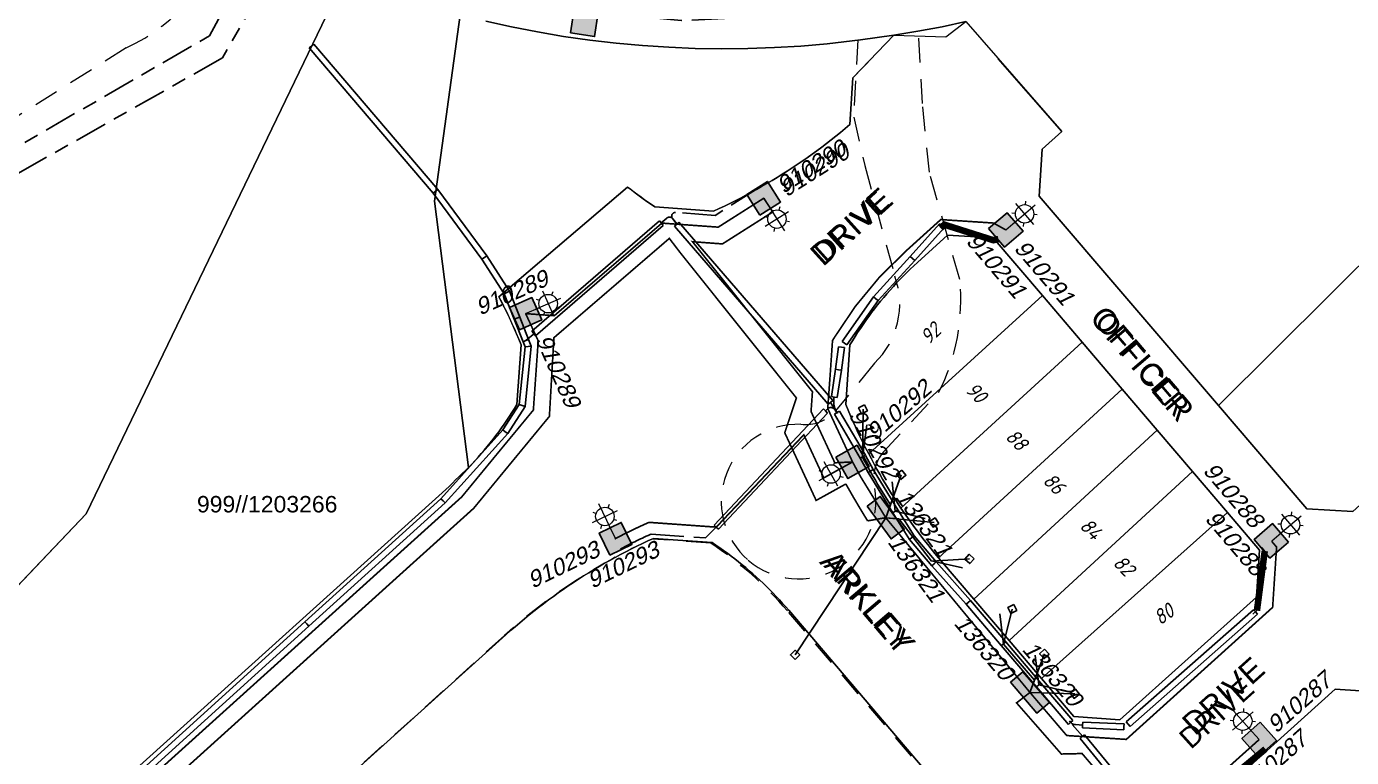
# Model space of a CAD drawing. Header units: metres. Extents: x 296308 to 298462, y 6229542 to 6231092.
# Drawn here: x 297348.8 to 297510, y 6230364.2 to 6230453.2 of the extents above; entities that cross this region are included whole.
import ezdxf
from ezdxf.enums import TextEntityAlignment as Align

# ---------------------------------------------------------------- set-up
doc = ezdxf.new("R2010")
doc.units = ezdxf.units.M
for name, pattern in [('Cable Exist UG', [8.2, 4, -1.2, 1.8, -1.2]), ('Dash', [5, 3, -2]), ('IECLCENT', [15.5, 9.5, -2, 2, -2])]:
    doc.linetypes.add(name, pattern=pattern)
doc.layers.get('0').update_dxf_attribs({"color": 6})
for name, color, linetype, lineweight in [('Cadastre Developer_SP_EXT', 9, 'Continuous', 5), ('Cadastre Land Parcels_SP_EXT', 9, 'Continuous', 5), ('Cadastre Roads_SP_EXT', 94, 'Continuous', 15)]:
    doc.layers.add(name, color=color, linetype=linetype, lineweight=lineweight)
for name, color, linetype in [('Duct_SP_EXT', 7, 'Continuous'), ('Equip_SP_SL_EXT', 7, 'Continuous'), ('Mains_HV_EXT', 7, 'Continuous'), ('Mains_LV_EXT', 7, 'Continuous'), ('Mains_LV_SL_EXT', 7, 'Continuous'), ('Notes_LV_MISC', 7, 'Continuous'), ('Notes_SP_MISC', 7, 'Continuous'), ('Services_SP_EXT', 7, 'Continuous'), ('SupportsUG_SP_LV_EXT', 7, 'Continuous'), ('SupportsUG_SP_LV_SL_EXT', 7, 'Continuous'), ('Trench_SP_EXT', 7, 'Continuous')]:
    doc.layers.add(name, color=color, linetype=linetype)
doc.styles.add('COLUMN_LABEL', font='arial.ttf')
doc.styles.add('iecARIAL', font='arial.ttf', dxfattribs={"height": 2})
doc.styles.add('ieISOCP', font='isocp.shx')
doc.styles.add('POLE_LABEL', font='arial.ttf')
doc.styles.get("Standard").update_dxf_attribs({"font": 'arial.ttf'})

# ---------------------------------------------------------------- blocks, each defined once
blk = doc.blocks.new('COLUMN_EXT')
blk.add_hatch(color=256).paths.add_polyline_path([(-1.49, 1.48), (-1.49, -1.49), (1.48, -1.49), (1.48, 1.48)])
blk.add_lwpolyline([(-1.49, -1.49), (1.48, -1.49), (1.48, 1.48), (-1.49, 1.48)], close=True)
at = {"style": 'COLUMN_LABEL', "oblique": 15, "flags": 8}
blk.add_attdef('ASSET_NUM', text='', height=2, dxfattribs=at).set_placement((2, 2), align=Align.BOTTOM_LEFT)
at = {"flags": 9}
for tag, style, p in [('STRUCTURE_PLANT_NUMBER', 'POLE_LABEL', (1.81, 0.03)), ('STREET_CODE', 'COLUMN_LABEL', (1.81, -0.2))]:
    blk.add_attdef(tag, text='', height=0.2, dxfattribs=dict(at, style=style)).set_placement(p, align=Align.MIDDLE_LEFT)
for tag, p in [('COLUMN_TYPE', (1.81, -0.4)), ('OWNED_BY', (1.81, -0.6)), ('STATE', (1.81, -0.8)), ('USAGE', (1.81, -1)), ('STREETNAME', (1.81, -1.6)), ('LEGEND', (1.81, -1.2)), ('LOCATION', (1.81, -1.4)), ('SUBURB', (1.81, -1.8)), ('NOTES', (1.81, -2))]:
    blk.add_attdef(tag, text='', height=0.2, dxfattribs=at).set_placement(p, align=Align.MIDDLE_LEFT)
at = {"flags": 1}
blk.add_attdef('Z', (1.81, -2.35), '', height=0.2, dxfattribs=at)
blk = doc.blocks.new('PILLAR_EXT')
blk.add_hatch(color=256).paths.add_polyline_path([(-2.475, 0.99), (-2.475, -0.99), (2.475, -0.99), (2.475, 0.99)])
blk.add_lwpolyline([(-2.475, -0.99), (2.475, -0.99), (2.475, 0.99), (-2.475, 0.99)], close=True)
at = {"style": 'iecARIAL', "oblique": 15, "flags": 8}
blk.add_attdef('ASSET_NUM', text='', height=2, dxfattribs=at).set_placement((1.5, 3.5), align=Align.BOTTOM_LEFT)
for tag, p, flags in [('OWNED_BY', (0, -0.2), 9), ('STATE', (0, -0.4), 9), ('SUPPORT_TYPE', (0, -0.6), 9), ('STREETNAME', (0, -1.8), 9), ('USAGE', (0, -0.8), 9), ('LEGEND', (0, -1), 9), ('LOCATION', (0, -1.2), 9), ('NOTES', (0, -1.4), 9), ('PARENT', (0, -1.6), 9), ('SUBURB', (0, -2), 1)]:
    blk.add_attdef(tag, p, '', height=0.2, dxfattribs=dict(flags=flags))
blk = doc.blocks.new('*U169')
at = {"lineweight": 15}
for p, q in [((-1.46, 5.46), (-1.06, 5.06)), ((0, 1.75), (0, 6.25)), ((1.46, 5.46), (1.06, 5.06)), ((-2.25, 4), (2.25, 4)), ((-1.46, 2.54), (-1.06, 2.94)), ((0, 0), (0, 2.5)), ((1.46, 2.54), (1.06, 2.94))]:
    blk.add_line(p, q, dxfattribs=at)
blk.add_circle((0, 4), 1.5, dxfattribs=at)
at = {"style": 'iecARIAL', "oblique": 15, "flags": 9}
blk.add_attdef('ASSET_NUM', text='', height=2, dxfattribs=at).set_placement((1.5, 1.5), align=Align.BOTTOM_RIGHT)
for tag, p, height, flags in [('OPERATING_VOLTAGE', (0.98, -1.65), 0.2, 9), ('ORIENTATION', (0.98, -1.85), 0.2, 9), ('OWNED_BY', (0.98, -2.05), 0.2, 9), ('STATE', (0.98, -2.25), 0.2, 9), ('CONSTRUCTED_VOLTAGE', (0.98, -0.65), 0.2, 9), ('CONTROL_TYPE', (0.98, -0.85), 0.2, 9), ('LANTERN_PURPOSE', (0.98, -1.05), 0.2, 9), ('LANTERN_TYPE', (0.98, -1.25), 0.2, 9), ('NO_PHASES', (0.98, -1.45), 0.2, 9), ('LNUMBER', (2.18, -3.25), 2.5, 8), ('USAGE', (0.98, -2.45), 0.2, 9), ('CEXIST', (0.98, -2.65), 0.2, 9), ('CNEW', (0.98, -2.85), 0.2, 9), ('CNUMBER', (0.98, -3.05), 0.2, 9), ('CREMOVE', (0.98, -3.25), 0.2, 9), ('CREPLACE', (0.98, -3.45), 0.2, 9), ('LKINGHEIGHT', (0.98, -3.65), 0.2, 9), ('LBRACKET', (0.98, -3.85), 0.2, 9), ('LBRACKETVOCAB', (0.98, -4.05), 0.2, 9), ('LCATEGORY', (0.98, -4.25), 0.2, 9), ('LCHARGE1', (0.98, -4.45), 0.2, 9), ('LCHARGE1PERCENT', (0.98, -4.65), 0.2, 9), ('LCHARGE2', (0.98, -4.85), 0.2, 9), ('LCHARGE2PERCENT', (0.98, -5.05), 0.2, 9), ('LCHARGE3', (0.98, -5.25), 0.2, 9), ('LCHARGE3PERCENT', (0.98, -5.45), 0.2, 9), ('LEXIST', (0.98, -5.65), 0.2, 9), ('LLAMP', (0.98, -5.85), 0.2, 9), ('LLAMPVOCAB', (0.98, -6.05), 0.2, 9), ('LMAST', (0.98, -6.25), 0.2, 9), ('LMASTVOCAB', (0.98, -6.45), 0.2, 9), ('LNEW', (0.98, -6.65), 0.2, 9), ('LANTNUMBER', (0.98, -6.85), 0.2, 9), ('LOUTREACH', (0.98, -7.25), 0.2, 9), ('LOUTREACHVOCAB', (0.98, -7.45), 0.2, 9), ('LRATECODE', (0.98, -7.65), 0.2, 9), ('LREMOVE', (0.98, -7.85), 0.2, 9), ('LREPLACE', (0.98, -8.05), 0.2, 9), ('LTYPE', (0.98, -8.25), 0.2, 9), ('LTYPEVOCAB', (0.98, -8.45), 0.2, 9), ('LEGEND', (0.98, -8.65), 0.2, 9), ('STREETNAME', (0.98, -9.25), 0.2, 9), ('SUBURB', (0.98, -9.45), 0.2, 1), ('LOCATION', (0.98, -8.85), 0.2, 9), ('NOTES', (0.98, -9.05), 0.2, 9)]:
    blk.add_attdef(tag, p, '', height=height, dxfattribs=dict(flags=flags))
blk = doc.blocks.new('CCP_EXT')
at = {"flags": 9}
for tag, p in [('LIFE_SUPPORT', (0, -1.6)), ('STATE', (0, -1.8)), ('NOTES', (0, -2))]:
    blk.add_attdef(tag, text='', height=0.2, dxfattribs=at).set_placement(p, align=Align.MIDDLE_LEFT)
blk.add_wipeout([(0, 0.57), (0.57, 0), (0, -0.57), (-0.57, 0)])
blk.add_lwpolyline([(-0.57, 0), (0, 0.57), (0.57, 0), (0, -0.57), (-0.57, 0)])
at = {"flags": 1}
blk.add_attdef('Z', (0, 0), '', height=0.2, dxfattribs=at)
at = {"flags": 9}
for tag, p in [('CCP_TYPE', (0, 0)), ('CONSTRUCTED_VOLTAGE', (0, -0.2)), ('OPERATING_VOLTAGE', (0, -0.6)), ('ORIENTATION', (0, -0.8)), ('OWNED_BY', (0, -1)), ('NO_PHASES', (0, -0.4)), ('USAGE', (0, -1.2)), ('LEGEND', (0, -1.4))]:
    blk.add_attdef(tag, text='', height=0.2, dxfattribs=at).set_placement(p, align=Align.MIDDLE_LEFT)

msp = doc.modelspace()

# ---------------------------------------------------------------- linework, layer by layer
at = {"layer": 'Cadastre Developer_SP_EXT', "linetype": 'Dash'}
for points in [[(297373.43, 6230465.58, -0.223604), (297360.91, 6230450.55)], [(297454.41, 6230422.77, -0.297754), (297451.92, 6230412.19)], [(297459.72, 6230408.62, 0.145901), (297462.3, 6230422.4)], [(297447.19, 6230406.4, -0.249746), (297442.97, 6230404.77)], [(297442.97, 6230404.77, 0.70872), (297436.59, 6230388.23)], [(297451.94, 6230397.09, -0.227151), (297453.02, 6230401.41)], [(297436.59, 6230388.23, 0.70797), (297451.94, 6230397.09)]]:
    msp.add_lwpolyline(points, format="xyb", dxfattribs=at)
for points in [[(297462.3, 6230422.4), (297458.61, 6230435.43), (297457.79, 6230443.77), (297457.26, 6230452.62)], [(297360.91, 6230450.55), (297339.23, 6230436.91)], [(297449.9, 6230451.53), (297449.41, 6230442.12), (297450.75, 6230436.25), (297454.41, 6230422.77)], [(297453.02, 6230401.41), (297459.72, 6230408.62)]]:
    msp.add_lwpolyline(points, dxfattribs=at)
at = {"layer": 'Cadastre Land Parcels_SP_EXT', "linetype": 'Continuous'}
for points in [[(297463.05, 6230453.75), (297474.74, 6230440.4), (297472.35, 6230438.24), (297471.98, 6230432.52), (297493.79, 6230407.05), (297589.03, 6230501.79)], [(297249.89, 6230481.75), (297289.4, 6230399.05), (297310.18, 6230379.23), (297326.91, 6230363.28), (297356.02, 6230393.86), (297387.45, 6230459.06)], [(297401.54, 6230454.56), (297398.41, 6230431.93), (297402.57, 6230399.52), (297402.96, 6230399.93), (297403.35, 6230400.35), (297403.73, 6230400.77), (297404.1, 6230401.2), (297404.47, 6230401.64), (297404.83, 6230402.07), (297405.19, 6230402.52), (297405.54, 6230402.97), (297405.89, 6230403.42), (297406.23, 6230403.87), (297406.56, 6230404.33), (297406.89, 6230404.8), (297407.21, 6230405.27), (297407.53, 6230405.74), (297407.84, 6230406.22), (297408.14, 6230406.7), (297408.44, 6230407.19), (297408.95, 6230414.45), (297408.68, 6230415.11), (297408.4, 6230415.77), (297408.11, 6230416.42), (297407.82, 6230417.07), (297407.52, 6230417.72), (297407.22, 6230418.36), (297406.9, 6230419), (297406.58, 6230419.64), (297406.26, 6230420.27), (297421.91, 6230433.63), (297422.37, 6230433.27), (297422.84, 6230432.91), (297423.31, 6230432.56), (297423.78, 6230432.21), (297424.26, 6230431.87), (297424.74, 6230431.54), (297425.23, 6230431.21), (297432.37, 6230430.7), (297433.03, 6230431.01), (297433.69, 6230431.32), (297434.35, 6230431.63), (297435, 6230431.96), (297435.65, 6230432.29), (297436.29, 6230432.63), (297436.94, 6230432.97), (297437.58, 6230433.32), (297438.21, 6230433.68), (297438.84, 6230434.04), (297439.47, 6230434.42), (297440.1, 6230434.79), (297440.72, 6230435.18), (297441.33, 6230435.57), (297441.94, 6230435.97), (297442.55, 6230436.37), (297443.15, 6230436.78), (297443.75, 6230437.2), (297444.35, 6230437.62), (297444.94, 6230438.05), (297445.52, 6230438.48), (297446.1, 6230438.92), (297446.68, 6230439.37), (297447.25, 6230439.82), (297447.82, 6230440.28), (297448.38, 6230440.75), (297448.94, 6230441.22), (297449.32, 6230446.92), (297454.29, 6230452.09), (297450.24, 6230451.52), (297446.17, 6230451.05), (297442.97, 6230450.78), (297439.76, 6230450.59), (297436.55, 6230450.48), (297433.33, 6230450.45), (297433.33, 6230450.45), (297430.12, 6230450.5), (297426.91, 6230450.63), (297423.7, 6230450.84), (297420.5, 6230451.13), (297417.3, 6230451.51), (297414.12, 6230451.96), (297410.95, 6230452.49), (297407.8, 6230453.1), (297404.66, 6230453.79)], [(297463.08, 6230356.83), (297441.51, 6230382.14), (297441.14, 6230382.57), (297440.76, 6230382.99), (297440.38, 6230383.41), (297439.99, 6230383.83), (297439.6, 6230384.24), (297439.2, 6230384.64), (297438.8, 6230385.04), (297438.39, 6230385.44), (297437.98, 6230385.82), (297437.56, 6230386.21), (297437.13, 6230386.59), (297436.71, 6230386.96), (297436.27, 6230387.33), (297435.84, 6230387.69), (297435.39, 6230388.05), (297434.95, 6230388.4), (297434.5, 6230388.74), (297434.04, 6230389.08), (297433.58, 6230389.41), (297433.12, 6230389.74), (297432.65, 6230390.06), (297432.18, 6230390.38), (297425.04, 6230390.89), (297424.37, 6230390.58), (297423.7, 6230390.26), (297423.03, 6230389.94), (297422.36, 6230389.61), (297421.7, 6230389.27), (297421.05, 6230388.93), (297420.39, 6230388.58), (297419.74, 6230388.22), (297419.1, 6230387.86), (297418.45, 6230387.49), (297417.82, 6230387.11), (297417.18, 6230386.72), (297416.55, 6230386.33), (297415.93, 6230385.93), (297415.31, 6230385.52), (297414.69, 6230385.11), (297414.08, 6230384.69), (297413.47, 6230384.27), (297412.87, 6230383.84), (297412.27, 6230383.4), (297411.67, 6230382.95), (297411.08, 6230382.5), (297410.5, 6230382.04), (297409.92, 6230381.58), (297409.35, 6230381.11), (297408.78, 6230380.63), (297408.21, 6230380.15), (297407.65, 6230379.67), (297407.1, 6230379.17), (297381.97, 6230356.5)]]:
    msp.add_lwpolyline(points, dxfattribs=at)
for points in [[(297565.94, 6230424.39), (297568.03, 6230432.05), (297570.11, 6230446.25), (297592.11, 6230481.26), (297592.19, 6230499.19), (297589.03, 6230501.79), (297493.79, 6230407.05), (297504.54, 6230394.5), (297510.11, 6230394.15), (297514.41, 6230398.05), (297524.34, 6230387.08), (297519.72, 6230382.91), (297519.41, 6230377.98), (297545.42, 6230373.96), (297565.94, 6230424.39)], [(297400.21, 6230397.22), (297400.59, 6230397.61), (297400.98, 6230398), (297401.37, 6230398.39), (297401.77, 6230398.77), (297402.17, 6230399.15), (297402.57, 6230399.52), (297398.41, 6230431.93), (297401.54, 6230454.56), (297398.98, 6230455.25), (297396.06, 6230456.1), (297393.17, 6230457.02), (297390.3, 6230458), (297387.45, 6230459.06), (297356.02, 6230393.86), (297326.9, 6230363.28), (297361.71, 6230362.49), (297400.21, 6230397.22)], [(297463.05, 6230453.75), (297460.15, 6230453.13), (297457.23, 6230452.57), (297454.29, 6230452.09), (297460.63, 6230451.89), (297463.05, 6230453.75)], [(297472.36, 6230420.44), (297466.39, 6230427.44), (297460.83, 6230427.79), (297457.15, 6230424.44), (297456.72, 6230424.04), (297456.29, 6230423.64), (297455.86, 6230423.23), (297455.45, 6230422.81), (297455.03, 6230422.39), (297454.63, 6230421.96), (297454.23, 6230421.53), (297453.83, 6230421.09), (297453.44, 6230420.64), (297453.06, 6230420.2), (297452.68, 6230419.74), (297452.31, 6230419.28), (297451.95, 6230418.82), (297451.59, 6230418.35), (297451.24, 6230417.88), (297450.89, 6230417.4), (297450.55, 6230416.92), (297450.22, 6230416.43), (297449.89, 6230415.94), (297449.57, 6230415.44), (297449.26, 6230414.94), (297448.95, 6230414.44), (297448.45, 6230407.16), (297448.73, 6230406.48), (297449.02, 6230405.8), (297449.32, 6230405.13), (297449.62, 6230404.46), (297449.93, 6230403.79), (297450.24, 6230403.13), (297450.57, 6230402.47), (297450.9, 6230401.82), (297451.23, 6230401.16), (297472.36, 6230420.44)], [(297477.21, 6230414.75), (297472.36, 6230420.44), (297451.23, 6230401.16), (297451.56, 6230400.55), (297451.89, 6230399.93), (297452.23, 6230399.32), (297452.58, 6230398.72), (297452.93, 6230398.11), (297453.29, 6230397.51), (297453.65, 6230396.92), (297454.02, 6230396.32), (297454.4, 6230395.73), (297454.78, 6230395.15), (297455.16, 6230394.57), (297477.21, 6230414.75)], [(297482.07, 6230409.06), (297477.21, 6230414.75), (297455.16, 6230394.57), (297455.55, 6230394), (297455.94, 6230393.44), (297456.34, 6230392.88), (297456.74, 6230392.32), (297457.15, 6230391.77), (297457.57, 6230391.22), (297457.99, 6230390.67), (297458.41, 6230390.13), (297458.84, 6230389.6), (297459.28, 6230389.06), (297459.72, 6230388.54), (297482.07, 6230409.06)], [(297486.34, 6230404.05), (297482.07, 6230409.06), (297459.72, 6230388.54), (297459.95, 6230388.26), (297464.02, 6230383.5), (297486.34, 6230404.05)], [(297490.61, 6230399.04), (297486.34, 6230404.05), (297464.02, 6230383.5), (297468.32, 6230378.45), (297490.61, 6230399.04)], [(297494.88, 6230394.03), (297490.61, 6230399.04), (297468.32, 6230378.45), (297472.25, 6230373.84), (297494.88, 6230394.03)], [(297498.4, 6230383.73), (297498.79, 6230389.45), (297494.88, 6230394.03), (297472.25, 6230373.84), (297476.19, 6230369.22), (297481.77, 6230368.84), (297498.4, 6230383.73)], [(297517.57, 6230367.43), (297513.53, 6230372.17), (297507.96, 6230372.53), (297491.38, 6230357.57), (297491.01, 6230351.85), (297494.5, 6230347.75), (297517.57, 6230367.43)]]:
    msp.add_lwpolyline(points, close=True, dxfattribs=at)
at = {"layer": 'Cadastre Roads_SP_EXT', "linetype": 'Continuous'}
for points in [[(297404.66, 6230453.79), (297407.8, 6230453.1), (297410.95, 6230452.49), (297414.12, 6230451.96), (297417.3, 6230451.51), (297420.5, 6230451.13), (297423.7, 6230450.84), (297426.91, 6230450.63), (297430.12, 6230450.5), (297433.33, 6230450.45), (297436.55, 6230450.48), (297439.76, 6230450.59), (297442.97, 6230450.78), (297446.17, 6230451.05), (297450.24, 6230451.52), (297454.29, 6230452.09), (297457.23, 6230452.57), (297460.15, 6230453.13), (297463.05, 6230453.75)], [(297510.11, 6230394.15), (297504.54, 6230394.5), (297493.79, 6230407.05), (297471.98, 6230432.52), (297472.35, 6230438.24), (297474.74, 6230440.4), (297467, 6230449.24)], [(297448.95, 6230414.44), (297449.26, 6230414.94), (297449.57, 6230415.44), (297449.89, 6230415.94), (297450.22, 6230416.43), (297450.55, 6230416.92), (297450.89, 6230417.4), (297451.24, 6230417.88), (297451.59, 6230418.35), (297451.95, 6230418.82), (297452.31, 6230419.28), (297452.68, 6230419.74), (297453.06, 6230420.2), (297453.44, 6230420.64), (297453.83, 6230421.09), (297454.23, 6230421.53), (297454.63, 6230421.96), (297455.03, 6230422.39), (297455.45, 6230422.81), (297455.86, 6230423.23), (297456.29, 6230423.64), (297456.72, 6230424.04), (297457.15, 6230424.44), (297460.83, 6230427.79), (297466.39, 6230427.44)], [(297466.39, 6230427.44), (297472.36, 6230420.44), (297477.21, 6230414.75), (297482.07, 6230409.06), (297486.34, 6230404.05), (297490.61, 6230399.04), (297494.88, 6230394.03), (297498.79, 6230389.45)], [(297381.97, 6230356.5), (297407.1, 6230379.17), (297407.65, 6230379.67), (297408.21, 6230380.15), (297408.78, 6230380.63), (297409.35, 6230381.11), (297409.92, 6230381.58), (297410.5, 6230382.04), (297411.08, 6230382.5), (297411.67, 6230382.95), (297412.27, 6230383.4), (297412.87, 6230383.84), (297413.47, 6230384.27), (297414.08, 6230384.69), (297414.69, 6230385.11), (297415.31, 6230385.52), (297415.93, 6230385.93), (297416.55, 6230386.33), (297417.18, 6230386.72), (297417.82, 6230387.11), (297418.45, 6230387.49), (297419.1, 6230387.86), (297419.74, 6230388.22), (297420.39, 6230388.58), (297421.05, 6230388.93), (297421.7, 6230389.27), (297422.36, 6230389.61), (297423.03, 6230389.94), (297423.7, 6230390.26), (297424.37, 6230390.58), (297425.04, 6230390.89)], [(297491.38, 6230357.57), (297507.96, 6230372.53), (297513.53, 6230372.17)], [(297476.19, 6230369.22), (297476.19, 6230369.22)]]:
    msp.add_lwpolyline(points, dxfattribs=at)
for points in [[(297451.81, 6230449.51), (297449.32, 6230446.92), (297448.94, 6230441.22), (297448.38, 6230440.75), (297447.82, 6230440.28), (297447.25, 6230439.82), (297446.68, 6230439.37), (297446.1, 6230438.92), (297445.52, 6230438.48), (297444.94, 6230438.05), (297444.35, 6230437.62), (297443.75, 6230437.2), (297443.15, 6230436.78), (297442.55, 6230436.37), (297441.94, 6230435.97), (297441.33, 6230435.57), (297440.72, 6230435.18), (297440.1, 6230434.79), (297439.47, 6230434.42), (297438.84, 6230434.04), (297438.21, 6230433.68), (297437.58, 6230433.32), (297436.94, 6230432.97), (297436.29, 6230432.63), (297435.65, 6230432.29), (297435, 6230431.96), (297434.35, 6230431.63), (297433.69, 6230431.32), (297433.03, 6230431.01), (297432.37, 6230430.7), (297425.23, 6230431.21, -0.02311), (297421.91, 6230433.63), (297406.26, 6230420.27)], [(297406.26, 6230420.27, -0.0228), (297408.95, 6230414.45), (297408.44, 6230407.19), (297408.14, 6230406.7), (297407.84, 6230406.22), (297407.53, 6230405.74), (297407.21, 6230405.27), (297406.89, 6230404.8), (297406.56, 6230404.33), (297406.23, 6230403.87), (297405.89, 6230403.42), (297405.54, 6230402.97), (297405.19, 6230402.52), (297404.83, 6230402.07), (297404.47, 6230401.64), (297404.1, 6230401.2), (297403.73, 6230400.77), (297403.35, 6230400.35), (297402.96, 6230399.93), (297402.57, 6230399.52), (297402.17, 6230399.15), (297401.77, 6230398.77), (297401.37, 6230398.39), (297400.98, 6230398), (297400.59, 6230397.61), (297400.21, 6230397.22), (297361.71, 6230362.49)]]:
    msp.add_lwpolyline(points, format="xyb", dxfattribs=at)
at = {"layer": 'Duct_SP_EXT'}
for p, q in [((297383.17, 6230450.55), (297383.45, 6230450.78)), ((297398.26, 6230432.88), (297383.17, 6230450.55)), ((297383.72, 6230451.02), (297383.45, 6230450.78)), ((297398.82, 6230433.33), (297383.72, 6230451.02)), ((297398.26, 6230432.88), (297398.54, 6230433.11)), ((297404.19, 6230424.86), (297398.26, 6230432.88)), ((297398.82, 6230433.33), (297398.54, 6230433.11)), ((297404.78, 6230425.27), (297398.82, 6230433.33)), ((297425.78, 6230429.52), (297410.24, 6230416.08)), ((297425.78, 6230429.52), (297426.02, 6230429.24)), ((297426.25, 6230428.97), (297426.02, 6230429.24)), ((297427.61, 6230428.88), (297427.88, 6230429.11)), ((297428.15, 6230429.35), (297427.88, 6230429.11)), ((297428.15, 6230429.35), (297446.86, 6230407.68)), ((297456.29, 6230425.17), (297459.86, 6230429.15)), ((297459.86, 6230429.15), (297460.13, 6230428.91)), ((297426.25, 6230428.97), (297410.71, 6230415.54)), ((297427.61, 6230428.88), (297446.32, 6230407.21)), ((297456.83, 6230424.69), (297460.4, 6230428.67)), ((297460.4, 6230428.67), (297460.13, 6230428.91)), ((297404.19, 6230424.86), (297404.49, 6230425.07)), ((297406.89, 6230420.65), (297404.19, 6230424.86)), ((297404.78, 6230425.27), (297404.49, 6230425.07)), ((297407.54, 6230420.98), (297404.78, 6230425.27)), ((297451.82, 6230420.27), (297456.29, 6230425.17)), ((297452.38, 6230419.82), (297456.83, 6230424.69)), ((297456.29, 6230425.17), (297456.29, 6230425.17)), ((297456.29, 6230425.17), (297456.56, 6230424.93)), ((297456.29, 6230425.17), (297456.56, 6230424.93)), ((297456.83, 6230424.69), (297456.56, 6230424.93)), ((297456.83, 6230424.69), (297456.56, 6230424.93)), ((297456.83, 6230424.69), (297456.83, 6230424.69)), ((297406.89, 6230420.65), (297407.21, 6230420.82)), ((297408.11, 6230417.55), (297406.89, 6230420.65)), ((297407.54, 6230420.98), (297407.21, 6230420.82)), ((297408.78, 6230417.81), (297407.54, 6230420.98)), ((297447.99, 6230414.84), (297451.82, 6230420.27)), ((297448.58, 6230414.43), (297452.38, 6230419.82)), ((297451.82, 6230420.27), (297452.1, 6230420.04)), ((297452.38, 6230419.82), (297452.1, 6230420.04)), ((297408.78, 6230417.81), (297408.44, 6230417.68)), ((297408.78, 6230417.81), (297408.44, 6230417.68)), ((297409.85, 6230415.08), (297408.78, 6230417.81)), ((297408.11, 6230417.55), (297408.44, 6230417.68)), ((297408.11, 6230417.55), (297408.44, 6230417.68)), ((297409.18, 6230414.81), (297408.11, 6230417.55)), ((297409.18, 6230414.81), (297409.52, 6230414.95)), ((297409.18, 6230414.81), (297409.52, 6230414.95)), ((297409.43, 6230414.19), (297409.18, 6230414.81)), ((297409.85, 6230415.08), (297409.52, 6230414.95)), ((297409.85, 6230415.08), (297409.52, 6230414.95)), ((297410.16, 6230414.29), (297409.85, 6230415.08)), ((297410.24, 6230416.08), (297410.48, 6230415.81)), ((297410.71, 6230415.54), (297410.48, 6230415.81)), ((297447.99, 6230414.84), (297448.28, 6230414.63)), ((297448.58, 6230414.43), (297448.28, 6230414.63)), ((297408.73, 6230407.17), (297409.43, 6230414.19)), ((297409.43, 6230406.93), (297410.16, 6230414.29)), ((297409.43, 6230414.19), (297409.8, 6230414.24)), ((297410.16, 6230414.29), (297409.8, 6230414.24)), ((297447.2, 6230411.46), (297447.57, 6230414.21)), ((297447.57, 6230414.21), (297447.93, 6230414.16)), ((297447.91, 6230411.36), (297448.28, 6230414.11)), ((297448.28, 6230414.11), (297447.93, 6230414.16)), ((297446.69, 6230408.13), (297447.2, 6230411.46)), ((297447.2, 6230411.46), (297447.2, 6230411.46)), ((297447.2, 6230411.46), (297447.55, 6230411.41)), ((297447.2, 6230411.46), (297447.55, 6230411.41)), ((297447.41, 6230408.02), (297447.91, 6230411.36)), ((297447.91, 6230411.36), (297447.55, 6230411.41)), ((297447.91, 6230411.36), (297447.55, 6230411.41)), ((297447.91, 6230411.36), (297447.91, 6230411.36)), ((297446.69, 6230408.13), (297447.05, 6230408.07)), ((297406.74, 6230404.08), (297408.73, 6230407.17)), ((297407.32, 6230403.64), (297409.43, 6230406.93)), ((297408.73, 6230407.17), (297409.08, 6230407.05)), ((297409.43, 6230406.93), (297409.08, 6230407.05)), ((297445.72, 6230406.63), (297432.43, 6230392.51)), ((297445.72, 6230406.63), (297445.98, 6230406.39)), ((297446.32, 6230407.21), (297446.59, 6230407.44)), ((297446.86, 6230407.68), (297446.59, 6230407.44)), ((297447.41, 6230408.02), (297447.05, 6230408.07)), ((297446.24, 6230406.14), (297432.95, 6230392.01)), ((297446.24, 6230406.14), (297445.98, 6230406.39)), ((297447.06, 6230406.02), (297447.37, 6230406.2)), ((297447.68, 6230406.38), (297447.37, 6230406.2)), ((297399.2, 6230395.71), (297406.74, 6230404.08)), ((297399.71, 6230395.2), (297407.32, 6230403.64)), ((297406.74, 6230404.08), (297407.03, 6230403.86)), ((297407.32, 6230403.64), (297407.03, 6230403.86)), ((297450.2, 6230400.65), (297450.52, 6230400.82)), ((297451.16, 6230398.89), (297450.2, 6230400.65)), ((297450.21, 6230400.64), (297450.52, 6230400.82)), ((297450.83, 6230401), (297450.52, 6230400.82)), ((297450.84, 6230400.99), (297450.52, 6230400.82)), ((297451.78, 6230399.25), (297450.84, 6230400.99)), ((297451.16, 6230398.89), (297451.47, 6230399.07)), ((297451.78, 6230399.25), (297451.47, 6230399.07)), ((297382.64, 6230380.75), (297399.2, 6230395.71)), ((297399.2, 6230395.71), (297399.46, 6230395.45)), ((297399.71, 6230395.2), (297399.46, 6230395.45)), ((297383.13, 6230380.22), (297399.71, 6230395.2)), ((297454.16, 6230394), (297454.47, 6230394.19)), ((297454.17, 6230394), (297454.47, 6230394.19)), ((297456.2, 6230390.77), (297454.17, 6230394)), ((297454.78, 6230394.38), (297454.47, 6230394.19)), ((297454.77, 6230394.38), (297454.47, 6230394.19)), ((297456.78, 6230391.19), (297454.77, 6230394.38)), ((297432.43, 6230392.51), (297432.69, 6230392.26)), ((297432.95, 6230392.01), (297432.69, 6230392.26)), ((297456.2, 6230390.77), (297456.49, 6230390.98)), ((297458.92, 6230387.57), (297456.2, 6230390.77)), ((297456.78, 6230391.19), (297456.49, 6230390.98)), ((297459.46, 6230388.04), (297456.78, 6230391.19)), ((297458.92, 6230387.57), (297459.19, 6230387.8)), ((297459.46, 6230388.04), (297459.19, 6230387.8)), ((297463.07, 6230382.87), (297463.34, 6230383.1)), ((297463.61, 6230383.34), (297463.34, 6230383.1)), ((297363.37, 6230363.28), (297382.64, 6230380.75)), ((297382.64, 6230380.75), (297382.89, 6230380.48)), ((297498.04, 6230382.21), (297482.55, 6230368.56)), ((297498.51, 6230381.67), (297483.03, 6230368.02)), ((297498.04, 6230382.21), (297498.28, 6230381.94)), ((297498.51, 6230381.67), (297498.28, 6230381.94)), ((297363.85, 6230362.74), (297383.13, 6230380.22)), ((297383.13, 6230380.22), (297382.89, 6230380.48)), ((297467.35, 6230377.85), (297467.62, 6230378.08)), ((297467.35, 6230377.85), (297467.62, 6230378.08)), ((297467.35, 6230377.85), (297467.35, 6230377.85)), ((297467.9, 6230378.32), (297467.62, 6230378.08)), ((297467.9, 6230378.32), (297467.62, 6230378.08)), ((297467.9, 6230378.32), (297467.9, 6230378.32)), ((297471.64, 6230372.82), (297471.91, 6230373.06)), ((297471.64, 6230372.82), (297471.91, 6230373.06)), ((297472.19, 6230373.29), (297471.91, 6230373.06)), ((297472.19, 6230373.29), (297471.91, 6230373.06)), ((297475.53, 6230368.27), (297475.8, 6230368.5)), ((297476.08, 6230368.73), (297475.8, 6230368.5)), ((297477.23, 6230367.83), (297477.25, 6230368.19)), ((297482.27, 6230367.6), (297477.23, 6230367.83)), ((297477.27, 6230368.55), (297477.25, 6230368.19)), ((297482.3, 6230368.32), (297477.27, 6230368.55)), ((297482.27, 6230367.6), (297482.28, 6230367.96)), ((297482.3, 6230368.32), (297482.28, 6230367.96)), ((297482.55, 6230368.56), (297482.79, 6230368.29)), ((297483.03, 6230368.02), (297482.79, 6230368.29)), ((297476.94, 6230366.56), (297477.22, 6230366.79)), ((297476.94, 6230366.56), (297486.45, 6230354.97)), ((297477.5, 6230367.01), (297477.22, 6230366.79)), ((297477.5, 6230367.01), (297487.01, 6230355.43))]:
    msp.add_line(p, q, dxfattribs=at)
at = {"layer": 'Mains_HV_EXT', "linetype": 'Cable Exist UG'}
msp.add_lwpolyline([(297227.57, 6230349.98), (297227.94, 6230348.3), (297248.72, 6230320.19), (297287.05, 6230349.83), (297301.36, 6230366.84), (297323.1, 6230405.31), (297329.42, 6230408.63), (297333.7, 6230415.62), (297332.22, 6230423.69), (297336.97, 6230432.36), (297371.05, 6230452.02), (297383.9, 6230475.97), (297362.24, 6230489.85), (297346.31, 6230506.21), (297350.97, 6230512.67)], dxfattribs=at)
at = {"layer": 'Mains_LV_EXT', "linetype": 'IECLCENT', "lineweight": 30, "ltscale": 0.5, "const_width": 0.2, "flags": 128}
msp.add_lwpolyline([(297497.51, 6230340.93), (297499.03, 6230342.23), (297489.22, 6230353.71), (297489.53, 6230358.17), (297498.73, 6230366.42)], dxfattribs=at)
at = {"layer": 'Mains_LV_SL_EXT', "linetype": 'IECLCENT', "lineweight": 15, "ltscale": 0.5, "const_width": 0.2, "flags": 128}
for points in [[(297409.5, 6230418.23), (297412.99, 6230417.98), (297426.08, 6230429.24), (297432.93, 6230428.75), (297438.5, 6230432.29)], [(297409.5, 6230418.23), (297410.05, 6230417.05), (297410.05, 6230417.05), (297411.03, 6230414.92), (297410.44, 6230406.5), (297406.05, 6230401.19), (297404.05, 6230398.76), (297401.73, 6230395.94), (297393.97, 6230388.94), (297368.03, 6230365.53), (297356.47, 6230355.09), (297355.6, 6230354.32)], [(297453.3, 6230393.41), (297452.89, 6230394.09), (297452.89, 6230394.09), (297450.26, 6230398.37), (297449.48, 6230399.8), (297449.27, 6230400.19)]]:
    msp.add_lwpolyline(points, dxfattribs=at)
msp.add_lwpolyline([(297449.27, 6230400.19), (297445.77, 6230398.25), (297445.77, 6230398.25), (297443.34, 6230403.49), (297432.69, 6230392.26), (297430.69, 6230392.4), (297430.69, 6230392.4), (297424.51, 6230392.84), (297424.05, 6230392.64), (297424.05, 6230392.64, 0.01448), (297420.34, 6230390.83), (297420.34, 6230390.83), (297420.45, 6230390.86)], format="xyb", dxfattribs=at)
at = {"layer": 'Notes_SP_MISC', "linetype": 'Cable Exist UG'}
for points in [[(297437.9, 6230433.56), (297432.57, 6230430.18), (297427.75, 6230430.54), (297427.75, 6230430.54, 0.649321), (297427.36, 6230429.81), (297427.36, 6230429.81), (297427.91, 6230429.11)], [(297425.96, 6230429.25), (297426.67, 6230429.85), (297426.67, 6230429.85, -0.422824), (297427.4, 6230429.78), (297427.4, 6230429.78), (297427.94, 6230429.11)], [(297446.99, 6230408.13), (297446.98, 6230407.48), (297446.98, 6230407.48, 0.116182), (297447.13, 6230406.74), (297447.13, 6230406.74), (297447.43, 6230406.1)], [(297445.98, 6230406.39), (297446.39, 6230406.76), (297446.39, 6230406.76, -0.409795), (297447.15, 6230406.47), (297447.15, 6230406.47), (297447.35, 6230406.2)], [(297420.94, 6230389.56, -0.014699), (297424.63, 6230391.36), (297424.63, 6230391.36), (297424.77, 6230391.42), (297431.37, 6230390.95), (297432.69, 6230392.26)], [(297475.64, 6230368.69), (297475.76, 6230368.55), (297475.76, 6230368.55, 0.202472), (297476.38, 6230368.24), (297476.38, 6230368.24), (297477.27, 6230368.18)]]:
    msp.add_lwpolyline(points, format="xyb", dxfattribs=at)
at = {"layer": 'Notes_SP_MISC', "const_width": 0.8}
for points in [[(297467.02, 6230427.31), (297466.4, 6230427.16), (297460.44, 6230429.05), (297459.98, 6230428.64)], [(297499.41, 6230389.36), (297498.46, 6230382.1)], [(297499.49, 6230365.27), (297490.45, 6230357.78), (297489.93, 6230351.82)]]:
    msp.add_lwpolyline(points, dxfattribs=at)
at = {"layer": 'Notes_SP_MISC', "linetype": 'Cable Exist UG'}
for points in [[(297410.6, 6230415.86), (297409.52, 6230414.95)], [(297446.59, 6230407.44), (297447.27, 6230406.32)], [(297451.01, 6230404.71), (297450.48, 6230400.79)], [(297477.27, 6230366.78), (297476, 6230368.27)]]:
    msp.add_lwpolyline(points, dxfattribs=at)
at = {"layer": 'Trench_SP_EXT', "linetype": 'Cable Exist UG'}
for p, q in [((297499, 6230389.84), (297499.41, 6230389.36)), ((297498.46, 6230382.1), (297497.97, 6230381.66))]:
    msp.add_line(p, q, dxfattribs=at)

# ---------------------------------------------------------------- block references
at = {"layer": 'Equip_SP_SL_EXT'}
for p, xscale, yscale, zscale, rotation in [((297438.46, 6230432.26), 0.75, 0.75, 0.75, 212.4044964930978), ((297467.92, 6230428.41), 0.7500000000000001, 0.7500000000000001, 0.7500000000000001, 310.5832349256748), ((297409.5, 6230418.23), 0.75, 0.75, 0.75, 293.8791277530614), ((297449.27, 6230400.19), 0.75, 0.75, 0.75, 119.3885747737466), ((297420.45, 6230390.86), 0.75, 0.75, 0.75, 25.8762805087891), ((297500.26, 6230390.61), 0.75, 0.75, 0.75, 310.4842983455203), ((297498.73, 6230366.42), 0.75, 0.75, 0.75, 41.51654959498071)]:
    msp.add_blockref('*U169', p, dxfattribs=dict(at, xscale=xscale, yscale=yscale, zscale=zscale, rotation=rotation))
at = {"layer": 'Notes_LV_MISC'}
ref = msp.add_blockref('COLUMN_EXT', (297416.65, 6230453.63), dxfattribs=dict(at, rotation=351.542397362705))
ref.add_attrib('ASSET_NUM', '19005', dxfattribs={"layer": '0', "height": 2, "rotation": 351.5424, "style": 'COLUMN_LABEL', "oblique": 15}).set_placement((297418.93, 6230455.32), align=Align.BOTTOM_LEFT)
ref = msp.add_blockref('COLUMN_EXT', (297438.46, 6230432.26), dxfattribs=dict(at, rotation=32.40865361135108))
ref.add_attrib('ASSET_NUM', '910290', dxfattribs={"layer": '0', "height": 2, "rotation": 32.4087, "style": 'COLUMN_LABEL', "oblique": 15}).set_placement((297441.13, 6230432.25), align=Align.BOTTOM_LEFT)
ref = msp.add_blockref('COLUMN_EXT', (297467.92, 6230428.41), dxfattribs=dict(at, rotation=310.5836159739533))
ref.add_attrib('ASSET_NUM', '910291', dxfattribs={"layer": '0', "height": 2, "rotation": 310.5836, "style": 'COLUMN_LABEL', "oblique": 15}).set_placement((297462.52, 6230426.59), align=Align.BOTTOM_LEFT)
ref = msp.add_blockref('COLUMN_EXT', (297409.5, 6230418.23), dxfattribs=dict(at, rotation=23.87966436769428))
ref.add_attrib('ASSET_NUM', '910289', dxfattribs={"layer": '0', "height": 2, "rotation": 23.8797, "style": 'COLUMN_LABEL', "oblique": 15}).set_placement((297404.17, 6230417.43), align=Align.BOTTOM_LEFT)
ref = msp.add_blockref('COLUMN_EXT', (297500.2, 6230390.59), dxfattribs=dict(at, rotation=130.4842983649772))
ref.add_attrib('ASSET_NUM', '910288', dxfattribs={"layer": '0', "height": 2, "rotation": 310.4843, "style": 'COLUMN_LABEL', "oblique": 15}).set_placement((297491.59, 6230392.84), align=Align.BOTTOM_LEFT)
ref = msp.add_blockref('COLUMN_EXT', (297420.45, 6230390.86), dxfattribs=dict(at, rotation=25.88104978886927))
ref.add_attrib('ASSET_NUM', '910293', dxfattribs={"layer": '0', "height": 2, "rotation": 25.881, "style": 'COLUMN_LABEL', "oblique": 15}).set_placement((297417.83, 6230384.2), align=Align.BOTTOM_LEFT)
ref = msp.add_blockref('COLUMN_EXT', (297498.73, 6230366.42), dxfattribs=dict(at, rotation=221.5226805787128))
ref.add_attrib('ASSET_NUM', '910287', dxfattribs={"layer": '0', "height": 2, "rotation": 41.5227, "style": 'COLUMN_LABEL', "oblique": 15}).set_placement((297498.21, 6230359.51), align=Align.BOTTOM_LEFT)
at = {"layer": 'SupportsUG_SP_LV_EXT'}
ref = msp.add_blockref('PILLAR_EXT', (297453.3, 6230393.41), dxfattribs=dict(at, rotation=306.2618851808191))
ref.add_attrib('ASSET_NUM', '136321', dxfattribs={"layer": '0', "height": 2, "rotation": 306.2619, "style": 'iecARIAL', "oblique": 15}).set_placement((297452.97, 6230390.08), align=Align.BOTTOM_LEFT)
ref = msp.add_blockref('PILLAR_EXT', (297470.85, 6230372.15), dxfattribs=dict(at, rotation=310.4940893394627))
ref.add_attrib('ASSET_NUM', '136320', dxfattribs={"layer": '0', "height": 2, "rotation": 310.4941, "style": 'iecARIAL', "oblique": 15}).set_placement((297461.04, 6230380.13), align=Align.BOTTOM_LEFT)
at = {"layer": 'SupportsUG_SP_LV_SL_EXT'}
ref = msp.add_blockref('COLUMN_EXT', (297416.65, 6230453.63), dxfattribs=dict(at, rotation=351.542397362705))
ref.add_attrib('ASSET_NUM', '19005', dxfattribs={"layer": '0', "height": 2, "rotation": 351.5424, "style": 'COLUMN_LABEL', "oblique": 15}).set_placement((297418.93, 6230455.32), align=Align.BOTTOM_LEFT)
ref = msp.add_blockref('COLUMN_EXT', (297438.46, 6230432.26), dxfattribs=dict(at, rotation=32.40865361135108))
ref.add_attrib('ASSET_NUM', '910290', dxfattribs={"layer": '0', "height": 2, "rotation": 32.4087, "style": 'COLUMN_LABEL', "oblique": 15}).set_placement((297441.54, 6230431.84), align=Align.BOTTOM_LEFT)
ref = msp.add_blockref('COLUMN_EXT', (297467.92, 6230428.41), dxfattribs=dict(at, rotation=310.5836159739533))
ref.add_attrib('ASSET_NUM', '910291', dxfattribs={"layer": '0', "height": 2, "rotation": 310.5836, "style": 'COLUMN_LABEL', "oblique": 15}).set_placement((297468.36, 6230425.74), align=Align.BOTTOM_LEFT)
ref = msp.add_blockref('COLUMN_EXT', (297409.5, 6230418.23), dxfattribs=dict(at, rotation=23.87966436769428))
ref.add_attrib('ASSET_NUM', '910289', dxfattribs={"layer": '0', "height": 2, "rotation": 293.8786, "style": 'COLUMN_LABEL', "oblique": 15}).set_placement((297410.11, 6230414.9), align=Align.BOTTOM_LEFT)
ref = msp.add_blockref('COLUMN_EXT', (297449.27, 6230400.19), dxfattribs=dict(at, rotation=299.50483477592))
ref.add_attrib('ASSET_NUM', '910292', dxfattribs={"layer": '0', "height": 2, "rotation": 40.9541, "style": 'COLUMN_LABEL', "oblique": 15}).set_placement((297452.39, 6230402.22), align=Align.BOTTOM_LEFT)
ref = msp.add_blockref('COLUMN_EXT', (297500.2, 6230390.59), dxfattribs=dict(at, rotation=130.4842983649772))
ref.add_attrib('ASSET_NUM', '910288', dxfattribs={"layer": '0', "height": 2, "rotation": 310.4843, "style": 'COLUMN_LABEL', "oblique": 15}).set_placement((297491.35, 6230398.7), align=Align.BOTTOM_LEFT)
ref = msp.add_blockref('COLUMN_EXT', (297420.45, 6230390.86), dxfattribs=dict(at, rotation=25.88104978886927))
ref.add_attrib('ASSET_NUM', '910293', dxfattribs={"layer": '0', "height": 2, "rotation": 25.881, "style": 'COLUMN_LABEL', "oblique": 15}).set_placement((297410.58, 6230384.21), align=Align.BOTTOM_LEFT)
ref = msp.add_blockref('COLUMN_EXT', (297498.73, 6230366.42), dxfattribs=dict(at, rotation=221.5226805787128))
ref.add_attrib('ASSET_NUM', '910287', dxfattribs={"layer": '0', "height": 2, "rotation": 41.5227, "style": 'COLUMN_LABEL', "oblique": 15}).set_placement((297501.17, 6230366.64), align=Align.BOTTOM_LEFT)

# ---------------------------------------------------------------- texts
at = {"layer": 'Cadastre Land Parcels_SP_EXT', "style": 'ieISOCP', "oblique": 15}
for s, rotation, p in [('92', 43.8718, (297458.54, 6230414.36)), ('90', 314.444, (297462.88, 6230408.83)), ('88', 314.444, (297467.74, 6230403.14)), ('86', 314.4416, (297472.3, 6230397.79)), ('84', 314.4543, (297476.78, 6230392.29)), ('82', 314.436, (297480.83, 6230387.79)), ('80', 35.5289, (297486.69, 6230380.26))]:
    msp.add_text(s, height=1.8, rotation=rotation, dxfattribs=at).set_placement(p)
at = {"layer": 'Cadastre Land Parcels_SP_EXT', "insert": (297378.06, 6230396.05), "char_height": 2, "attachment_point": 2, "style": 'iecARIAL'}
msp.add_mtext('999//1203266', dxfattribs=at)
at = {"layer": 'Cadastre Roads_SP_EXT'}
for s, rotation, p in [('DRIVE', 42.0462, (297449.12, 6230428.82)), ('OFFICER', 310.4585, (297484.51, 6230412.14)), ('ARKLEY', 310.4485, (297451.11, 6230383.09)), ('DRIVE', 42.044, (297494.37, 6230371.73))]:
    msp.add_text(s, height=2.75, rotation=rotation, dxfattribs=at).set_placement(p, align=Align.MIDDLE_CENTER)
at = {"layer": 'Notes_LV_MISC'}
for s, rotation, p in [('DRIVE', 42.0462, (297449.12, 6230428.82)), ('OFFICER', 310.4585, (297484.51, 6230412.14)), ('ARKLEY', 310.4485, (297451.11, 6230383.09)), ('DRIVE', 42.044, (297493.54, 6230369.64))]:
    msp.add_text(s, height=2.5, rotation=rotation, dxfattribs=at).set_placement(p, align=Align.MIDDLE_CENTER)

# ---------------------------------------------------------------- next in the draw order: block references
at = {"layer": 'Services_SP_EXT'}
for p, rotation in [((297450.54, 6230406.59), 252.7462400767084), ((297455.2, 6230398.63), 264.2618852294571), ((297459.19, 6230392.83), 168.2618854880591), ((297463.5, 6230388.39), 183.0664855177771), ((297468.7, 6230382.3), 252.824096322844), ((297442.27, 6230376.72), 90.0000000000002), ((297472.6, 6230376.83), 268.494089205286), ((297476.3, 6230372), 172.4940893951474)]:
    msp.add_blockref('CCP_EXT', p, dxfattribs=dict(at, rotation=rotation))

# ---------------------------------------------------------------- next in the draw order: linework, layer by layer
at = {"layer": 'Cadastre Developer_SP_EXT', "linetype": 'Dash'}
msp.add_lwpolyline([(297451.92, 6230412.19), (297447.19, 6230406.4)], dxfattribs=at)
msp.add_lwpolyline([(297462.56, 6230351.06), (297462.93, 6230356.79), (297441.34, 6230382.07), (297441.34, 6230382.07, 0.070759), (297432.01, 6230390.31), (297432.01, 6230390.31), (297424.87, 6230390.81), (297424.87, 6230390.81, 0.077849), (297406.94, 6230379.09), (297406.94, 6230379.09), (297381.83, 6230356.43), (297419.63, 6230312.32)], format="xyb", close=True, dxfattribs=at)
at = {"layer": 'Cadastre Roads_SP_EXT', "linetype": 'Continuous'}
for points in [[(297476.19, 6230369.22), (297472.25, 6230373.84), (297468.32, 6230378.45), (297464.02, 6230383.5), (297459.95, 6230388.26), (297459.72, 6230388.54), (297459.28, 6230389.06), (297458.84, 6230389.6), (297458.41, 6230390.13), (297457.99, 6230390.67), (297457.57, 6230391.22), (297457.15, 6230391.77), (297456.74, 6230392.32), (297456.34, 6230392.88), (297455.94, 6230393.44), (297455.55, 6230394), (297455.16, 6230394.57), (297454.78, 6230395.15), (297454.4, 6230395.73), (297454.02, 6230396.32), (297453.65, 6230396.92), (297453.29, 6230397.51), (297452.93, 6230398.11), (297452.58, 6230398.72), (297452.23, 6230399.32), (297451.89, 6230399.93), (297451.56, 6230400.55), (297451.23, 6230401.16), (297450.9, 6230401.82), (297450.57, 6230402.47), (297450.24, 6230403.13), (297449.93, 6230403.79), (297449.62, 6230404.46), (297449.32, 6230405.13), (297449.02, 6230405.8), (297448.73, 6230406.48), (297448.45, 6230407.16), (297448.95, 6230414.44)], [(297425.04, 6230390.89), (297432.18, 6230390.38), (297432.65, 6230390.06), (297433.12, 6230389.74), (297433.58, 6230389.41), (297434.04, 6230389.08), (297434.5, 6230388.74), (297434.95, 6230388.4), (297435.39, 6230388.05), (297435.84, 6230387.69), (297436.27, 6230387.33), (297436.71, 6230386.96), (297437.13, 6230386.59), (297437.56, 6230386.21), (297437.98, 6230385.82), (297438.39, 6230385.44), (297438.8, 6230385.04), (297439.2, 6230384.64), (297439.6, 6230384.24), (297439.99, 6230383.83), (297440.38, 6230383.41), (297440.76, 6230382.99), (297441.14, 6230382.57), (297441.51, 6230382.14), (297463.08, 6230356.83)], [(297498.79, 6230389.45), (297498.4, 6230383.73), (297481.77, 6230368.84), (297476.19, 6230369.22)]]:
    msp.add_lwpolyline(points, dxfattribs=at)
at = {"layer": 'Duct_SP_EXT'}
for p, q in [((297450.21, 6230400.64), (297447.06, 6230406.02)), ((297450.83, 6230401), (297447.68, 6230406.38)), ((297454.16, 6230394), (297451.16, 6230398.89)), ((297454.78, 6230394.38), (297451.78, 6230399.25)), ((297463.07, 6230382.87), (297458.92, 6230387.57)), ((297463.61, 6230383.34), (297459.46, 6230388.04)), ((297467.35, 6230377.85), (297463.07, 6230382.87)), ((297467.9, 6230378.32), (297463.61, 6230383.34)), ((297471.64, 6230372.82), (297467.35, 6230377.85)), ((297472.19, 6230373.29), (297467.9, 6230378.32)), ((297475.53, 6230368.27), (297471.64, 6230372.82)), ((297476.08, 6230368.73), (297472.19, 6230373.29))]:
    msp.add_line(p, q, dxfattribs=at)
at = {"layer": 'Mains_HV_EXT', "linetype": 'Cable Exist UG'}
msp.add_lwpolyline([(297582.57, 6230587.25), (297566, 6230561.19), (297559.28, 6230548.17), (297542.89, 6230517.8), (297537.69, 6230509.59), (297524.3, 6230492.47), (297511.46, 6230480.95), (297500.82, 6230473.36), (297477.03, 6230461.3), (297450.09, 6230454.84), (297428.47, 6230453.88), (297411.06, 6230455.55), (297390.54, 6230460.97), (297381.32, 6230464.61), (297372.63, 6230449.34), (297339.27, 6230430.5), (297335.43, 6230422.82), (297336.9, 6230414.05), (297331.49, 6230405.4), (297325.58, 6230403.46), (297305.27, 6230365.6), (297289.1, 6230346.6), (297251.27, 6230317.08), (297259.48, 6230306.31)], dxfattribs=at)
at = {"layer": 'Mains_LV_EXT', "linetype": 'IECLCENT', "lineweight": 30, "ltscale": 0.5, "const_width": 0.2, "flags": 128}
msp.add_lwpolyline([(297453.3, 6230393.41), (297451.1, 6230393.02), (297451.1, 6230393.02, -0.01017), (297448.45, 6230397.51), (297448.45, 6230397.51), (297444.84, 6230395.51), (297444.84, 6230395.51), (297441.02, 6230403.74), (297442.44, 6230407.97), (297442.44, 6230407.97), (297428.24, 6230425.73), (297426.98, 6230427.38), (297426.98, 6230427.38), (297412.94, 6230415.3), (297412.94, 6230415.3), (297412.39, 6230405.73), (297407.6, 6230399.92), (297405.6, 6230397.49), (297403.18, 6230394.55), (297395.31, 6230387.46), (297369.37, 6230364.04), (297345.82, 6230342.78), (297337.04, 6230334.86), (297334.72, 6230335.46)], format="xyb", dxfattribs=at)
for points in [[(297470.85, 6230372.15), (297453.3, 6230393.41)], [(297497.45, 6230341.01), (297495.93, 6230339.71), (297484.18, 6230353.45), (297484.61, 6230356.03), (297477.19, 6230364.72), (297474.67, 6230364.66), (297469.22, 6230370.88), (297470.85, 6230372.15)]]:
    msp.add_lwpolyline(points, dxfattribs=at)
at = {"layer": 'Mains_LV_SL_EXT', "linetype": 'IECLCENT', "lineweight": 15, "ltscale": 0.5, "const_width": 0.2, "flags": 128}
for points in [[(297438.46, 6230432.27), (297439.57, 6230430.6), (297439.57, 6230430.6), (297433.44, 6230426.71), (297429.8, 6230426.98), (297444.39, 6230408.73), (297444.39, 6230408.73), (297444.22, 6230406.32), (297447.11, 6230400.09), (297449.27, 6230400.19)], [(297470.85, 6230372.15), (297475.32, 6230366.91), (297482.57, 6230366.44), (297500.37, 6230382.5), (297500.85, 6230389.84), (297500.25, 6230390.54)]]:
    msp.add_lwpolyline(points, dxfattribs=at)
msp.add_lwpolyline([(297449.27, 6230400.19), (297448.73, 6230401.35), (297448.73, 6230401.35), (297446.25, 6230406.69), (297446.43, 6230409.19), (297446.56, 6230411), (297446.56, 6230411), (297446.83, 6230414.95), (297447.08, 6230415.36), (297447.08, 6230415.36, -0.073452), (297455.68, 6230425.77), (297455.68, 6230425.77), (297460, 6230429.67), (297466.41, 6230429.25), (297467.92, 6230428.41)], format="xyb", dxfattribs=at)
at = {"layer": 'Notes_SP_MISC', "linetype": 'Cable Exist UG'}
for points in [[(297458.09, 6230393.3), (297454.47, 6230394.19), (297454.07, 6230397.75)], [(297462.63, 6230387.29), (297459.05, 6230388.13)], [(297467.18, 6230381.71), (297467.62, 6230378.03)], [(297471.47, 6230376.68), (297471.91, 6230373.06), (297475.49, 6230372.23)]]:
    msp.add_lwpolyline(points, dxfattribs=at)
at = {"layer": 'Services_SP_EXT'}
msp.add_lwpolyline([(297453.3, 6230393.41), (297453.87, 6230394.97), (297452.59, 6230397.04), (297452.59, 6230397.04, -0.015401), (297450.48, 6230400.79), (297450.48, 6230400.79), (297450.54, 6230406.59)], format="xyb", dxfattribs=at)
for points in [[(297453.3, 6230393.41), (297455.2, 6230398.63)], [(297442.27, 6230376.72), (297453.3, 6230393.41)], [(297453.3, 6230393.41), (297459.19, 6230392.83)], [(297453.3, 6230393.41), (297454.89, 6230393.26), (297458.89, 6230388.1), (297463.5, 6230388.39)], [(297470.85, 6230372.15), (297471.41, 6230373.66), (297467.62, 6230378.03), (297468.7, 6230382.3)], [(297470.85, 6230372.15), (297472.6, 6230376.83)], [(297470.85, 6230372.15), (297476.3, 6230372)]]:
    msp.add_lwpolyline(points, dxfattribs=at)

# ---------------------------------------------------------------- next in the draw order: block references
at = {"layer": 'Notes_LV_MISC'}
ref = msp.add_blockref('COLUMN_EXT', (297449.27, 6230400.19), dxfattribs=dict(at, rotation=299.50483477592))
ref.add_attrib('ASSET_NUM', '910292', dxfattribs={"layer": '0', "height": 2, "rotation": 299.5048, "style": 'COLUMN_LABEL', "oblique": 15}).set_placement((297448.22, 6230405.63), align=Align.BOTTOM_LEFT)
ref = msp.add_blockref('PILLAR_EXT', (297453.3, 6230393.41), dxfattribs=dict(at, rotation=306.2618851808191))
ref.add_attrib('ASSET_NUM', '136321', dxfattribs={"layer": '0', "height": 2, "rotation": 306.2619, "style": 'iecARIAL', "oblique": 15}).set_placement((297453.89, 6230395.59), align=Align.BOTTOM_LEFT)
ref = msp.add_blockref('PILLAR_EXT', (297470.85, 6230372.15), dxfattribs=dict(at, rotation=310.4940893394627))
ref.add_attrib('ASSET_NUM', '136320', dxfattribs={"layer": '0', "height": 2, "rotation": 310.4941, "style": 'iecARIAL', "oblique": 15}).set_placement((297469.34, 6230376.95), align=Align.BOTTOM_LEFT)

doc.saveas('drawing.dxf')
